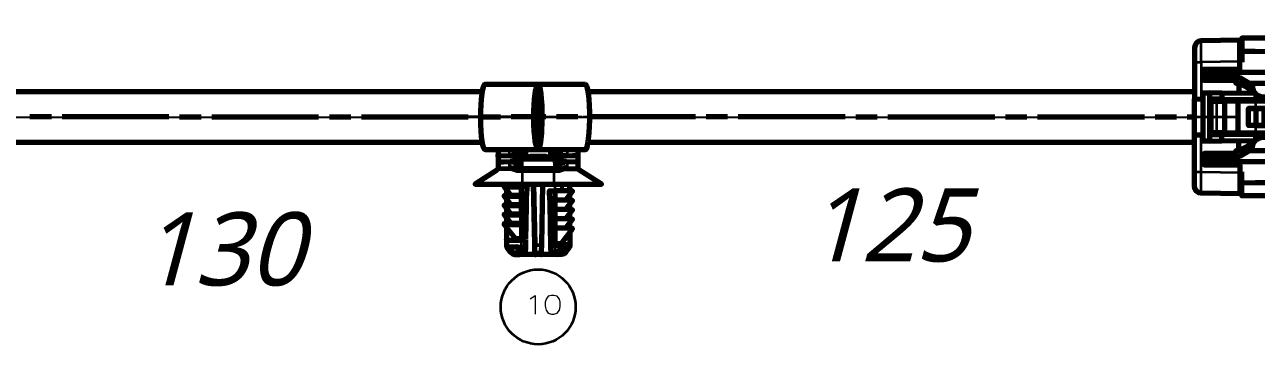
# Model space of a CAD drawing. Header units: millimetres. Extents: x 0 to 174, y 0 to 33.
# Drawn here: x 62.508 to 67.043, y 8.082 to 9.259 of the extents above; entities that cross this region are included whole.
import ezdxf

# ---------------------------------------------------------------- set-up
doc = ezdxf.new("R2010")
doc.units = ezdxf.units.MM
doc.layers.add('GREEN_CENTERLINE_CONFIRMED', color=7, linetype='Continuous')
doc.layers.add('PDF_Text', color=7, linetype='Continuous')
doc.layers.add('PDF_Geomertry', color=7, linetype='Continuous', true_color=0x405f80)
doc.styles.add('PDF Lucida Handwriting Italic', font='')
doc.styles.get('PDF Lucida Handwriting Italic').set_extended_font_data('Lucida Handwriting', italic=True)

# ---------------------------------------------------------------- blocks, each defined once
blk = doc.blocks.new('SYM_10_027')
at = {"layer": 'PDF_Geomertry', "lineweight": 70}
for points in [[(-0.1426, 0.0981), (-0.2254, 0.0454), (-0.0518, 0.0454), (0.0662, 0.0454), (0.2399, 0.0454), (0.1571, 0.0981), (0.1549, 0.1022), (0.1549, 0.1074), (0.1549, 0.1706), (0.1544, 0.1732)], [(-0.14, 0.1732), (-0.1404, 0.1706), (-0.1404, 0.1074), (-0.1404, 0.1022), (-0.1428, 0.0981)], [(-0.1403, 0.1458), (-0.14, 0.1542), (-0.1399, 0.155), (-0.1397, 0.1554), (-0.1393, 0.1557), (-0.1386, 0.1532), (-0.1369, 0.1515), (-0.1344, 0.1508)], [(-0.1356, 0.1458), (-0.1354, 0.149), (-0.1351, 0.1501), (-0.135, 0.1506), (-0.1347, 0.1507), (-0.1344, 0.1508), (-0.0965, 0.1501), (-0.0969, 0.1501), (-0.0978, 0.1508), (-0.0985, 0.1519), (-0.099, 0.155)], [(-0.0965, 0.1501), (-0.081, 0.1499), (-0.0821, 0.1501), (-0.0832, 0.1508), (-0.0843, 0.1526), (-0.0847, 0.1547), (-0.0813, 0.1533), (-0.0797, 0.1507), (-0.0786, 0.1449), (-0.079, 0.1449), (-0.0792, 0.1449), (-0.0792, 0.1449), (-0.0792, 0.1449), (-0.0793, 0.1449), (-0.0744, 0.1449), (-0.0751, 0.1472), (-0.0771, 0.1489), (-0.081, 0.1499)], [(-0.0793, 0.1449), (-0.0793, 0.1331)], [(0.086, 0.1732), (0.086, 0.1074), (0.0849, 0.1035), (0.0821, 0.1006), (0.0782, 0.0996), (0.0776, 0.0996), (0.0665, 0.0996), (0.0656, 0.0996), (-0.0511, 0.0996), (-0.0517, 0.0996), (-0.0519, 0.0996), (-0.0521, 0.0996), (-0.0632, 0.0996), (-0.0638, 0.0996), (-0.0667, 0.1001), (-0.0693, 0.1018), (-0.071, 0.1043), (-0.0715, 0.1074), (-0.0715, 0.1732)], [(-0.0582, 0.1388), (-0.055, 0.1386), (-0.0503, 0.1385), (0.0647, 0.1385), (0.0693, 0.1386), (0.0726, 0.1388)], [(-0.0307, 0.1732), (-0.0379, 0.1686), (-0.039, 0.1643), (-0.039, 0.1554), (-0.0349, 0.1479), (-0.0301, 0.1467), (-0.0226, 0.1467), (-0.0217, 0.1475), (-0.0217, 0.1478), (-0.0215, 0.1483), (-0.0211, 0.1488), (-0.0207, 0.149), (-0.0201, 0.1492), (0.0346, 0.1492), (0.0351, 0.149), (0.0356, 0.1488), (0.036, 0.1483), (0.0361, 0.1478), (0.0361, 0.1475), (0.0371, 0.1467), (0.0446, 0.1467), (0.0521, 0.1508), (0.0535, 0.1554), (0.0535, 0.1643), (0.0493, 0.1718), (0.0451, 0.1732)], [(-0.0301, 0.1388), (-0.0326, 0.144), (-0.0343, 0.1463), (-0.0372, 0.1497), (-0.0383, 0.1518), (-0.039, 0.1554)], [(-0.0226, 0.1467), (-0.0225, 0.1467), (-0.0224, 0.1467), (0.0367, 0.1467), (0.0371, 0.1467)], [(0.0218, 0.1467), (0.0218, 0.1447), (0.0208, 0.1447), (0.0197, 0.1447), (0.0182, 0.1447), (0.0136, 0.1447), (0.0106, 0.1447), (0.0072, 0.1447), (-0.006, 0.1447), (-0.006, 0.1467)], [(0.0072, 0.1447), (0.0072, 0.1467)], [(0.0106, 0.1447), (0.0106, 0.1467)], [(0.0136, 0.1447), (0.0136, 0.1467)], [(0.0182, 0.1447), (0.0182, 0.1467)], [(0.0197, 0.1447), (0.0197, 0.1467)], [(0.0208, 0.1447), (0.0208, 0.1467)], [(0.0535, 0.1554), (0.0529, 0.1521), (0.0518, 0.15), (0.0492, 0.1467), (0.0465, 0.1431), (0.0446, 0.1388)], [(0.0871, 0.1447), (0.0864, 0.1532), (0.0861, 0.1543), (0.0861, 0.1544), (0.086, 0.1544), (0.086, 0.1544)], [(0.099, 0.1547), (0.0957, 0.1533), (0.0942, 0.1507), (0.0931, 0.1449), (0.0936, 0.1449), (0.0936, 0.1449), (0.0889, 0.1449), (0.0893, 0.1468), (0.0908, 0.1485), (0.0929, 0.1494), (0.0953, 0.1499), (0.111, 0.1501), (0.134, 0.1506), (0.1422, 0.1507), (0.1474, 0.1507), (0.1489, 0.1508)], [(0.0937, 0.1331), (0.0937, 0.1449)], [(-0.0847, 0.1231), (-0.0813, 0.1244), (-0.0797, 0.1271), (-0.0786, 0.1331), (-0.0793, 0.1331), (-0.0792, 0.1331), (-0.0744, 0.1331), (-0.075, 0.131), (-0.0764, 0.1293), (-0.0785, 0.1283), (-0.081, 0.1279), (-0.0965, 0.1276), (-0.1204, 0.1272), (-0.1315, 0.1271), (-0.1344, 0.1271)], [(-0.0717, 0.0913), (-0.0703, 0.0957), (-0.0704, 0.0985), (-0.0713, 0.1001), (-0.0792, 0.1022), (-0.0913, 0.1042), (-0.099, 0.1074)], [(-0.0921, 0.1022), (-0.0915, 0.1033), (-0.0913, 0.1042), (-0.0913, 0.1025), (-0.0915, 0.1008), (-0.0922, 0.0993), (-0.0931, 0.0981)], [(-0.0726, 0.1331), (-0.0719, 0.1247), (-0.0717, 0.1235), (-0.0717, 0.1233), (-0.0717, 0.1233), (-0.0715, 0.1233)], [(-0.0713, 0.1001), (-0.0713, 0.1001), (-0.0713, 0.1001), (-0.0713, 0.1003), (-0.0713, 0.1003), (-0.0713, 0.1003), (-0.0711, 0.1003), (-0.0681, 0.1003), (-0.0675, 0.1003), (-0.0672, 0.1003), (-0.0671, 0.1003), (-0.0669, 0.1003)], [(-0.0632, 0.0996), (-0.0667, 0.1006), (-0.0692, 0.1035), (-0.0701, 0.1074)], [(-0.0511, 0.0996), (-0.0511, 0.1006), (-0.0511, 0.1069)], [(0.0072, 0.0906), (0.0072, 0.0996)], [(0.0656, 0.0996), (0.0656, 0.1069)], [(0.0662, 0.0996), (0.0662, 0.0954), (0.0662, 0.0911)], [(0.0776, 0.0996), (0.0803, 0.1001), (0.0825, 0.1018), (0.084, 0.1043), (0.0846, 0.1074)], [(0.0814, 0.1003), (0.0824, 0.1003), (0.0856, 0.1003), (0.0856, 0.1003), (0.0857, 0.1003), (0.0857, 0.1003), (0.0857, 0.1001), (0.0857, 0.1001), (0.0856, 0.1001), (0.0849, 0.0985), (0.0847, 0.0957), (0.0861, 0.0913)], [(0.0856, 0.1001), (0.0947, 0.1025), (0.1057, 0.1042), (0.1057, 0.1025), (0.106, 0.1008), (0.1075, 0.0981)], [(0.111, 0.1276), (0.0953, 0.1279), (0.0965, 0.1276), (0.0976, 0.1269), (0.0988, 0.1253), (0.099, 0.1231), (0.0957, 0.1244), (0.0942, 0.1271), (0.0931, 0.1331), (0.0935, 0.1331), (0.0936, 0.1331), (0.0936, 0.1331), (0.0936, 0.1331), (0.0937, 0.1331), (0.0889, 0.1331), (0.0896, 0.1306), (0.0915, 0.1289), (0.0953, 0.1279)], [(0.1135, 0.1074), (0.1057, 0.1042)], [(0.15, 0.1319), (0.1499, 0.1288), (0.1496, 0.1276), (0.1493, 0.1272), (0.1492, 0.1271), (0.1489, 0.1271), (0.111, 0.1276), (0.1114, 0.1276), (0.1122, 0.1271), (0.1129, 0.126), (0.1135, 0.1228)], [(0.1537, 0.1221), (0.1531, 0.1246), (0.1514, 0.1264), (0.1489, 0.1271)], [(0.1494, 0.1274), (0.1499, 0.1269)], [(-0.1099, 0.0454), (-0.1099, 0.0381)], [(0.0751, -0.2135), (0.0756, -0.211), (0.0757, -0.2094), (0.0787, -0.2082), (0.0797, -0.2069), (0.08, -0.2056), (0.08, -0.2085), (0.0794, -0.211), (0.0776, -0.2128), (0.0751, -0.2135), (0.0692, -0.2135), (0.0535, -0.2135), (0.0246, -0.2135), (0.0192, -0.2135), (0.0164, -0.2131), (0.0157, -0.2126), (0.015, -0.2117), (0.0147, -0.21), (0.015, -0.2117), (0.0157, -0.2126), (0.0165, -0.2132), (0.0192, -0.2135), (-0.0047, -0.2135), (-0.0019, -0.2131), (-0.0013, -0.2126), (-0.0006, -0.2117), (-0.0003, -0.21), (-0.0024, -0.2097), (-0.004, -0.2086), (-0.0049, -0.2074), (-0.0053, -0.2061), (-0.0053, -0.2024), (-0.0057, -0.1775), (-0.0057, -0.1761), (-0.0096, 0.0454)], [(0.0196, -0.2061), (0.0197, -0.2024), (0.0201, -0.1775), (0.0201, -0.1761), (0.024, 0.0454)], [(0.1243, 0.0208), (0.1243, 0.0454)], [(-0.0538, 0.0381), (-0.1172, 0.0381), (-0.1176, 0.0379), (-0.1181, 0.0378), (-0.1183, 0.0375), (-0.1185, 0.0371), (-0.1186, 0.0368), (-0.1186, 0.0363), (-0.1182, 0.0356)], [(-0.0538, 0.0036), (-0.1172, 0.0036), (-0.1176, 0.0035), (-0.1181, 0.0033), (-0.1183, 0.0031), (-0.1185, 0.0026), (-0.1186, 0.0022), (-0.1186, 0.0018), (-0.1182, 0.0011)], [(-0.0933, 0.0036), (-0.1182, 0.0356), (-0.0538, 0.0356)], [(-0.0933, -0.0308), (-0.1182, 0.0011), (-0.0538, 0.0011)], [(-0.1099, 0.0249), (-0.1099, 0.0036)], [(-0.0371, -0.0993), (-0.0365, -0.0674), (-0.0364, -0.0649), (-0.0538, -0.0649), (-0.0538, -0.0329), (-0.0538, -0.0304), (-0.0538, 0.0015), (-0.0538, 0.004), (-0.0538, 0.036), (-0.0538, 0.0386), (-0.0346, 0.0386), (-0.0347, 0.036), (-0.0353, 0.004)], [(-0.0358, -0.0304), (-0.0353, 0.0015), (-0.0353, 0.004), (-0.0538, 0.004)], [(0.05, -0.0132), (0.0494, 0.0188), (0.0494, 0.0214), (0.0682, 0.0214), (0.0682, 0.0188), (0.0682, -0.0132), (0.0682, -0.0157), (0.0682, -0.0476), (0.0682, -0.0501), (0.0682, -0.0821), (0.0511, -0.0821), (0.0512, -0.0846), (0.0518, -0.1165)], [(0.1078, -0.0136), (0.1326, 0.0183), (0.1329, 0.0186), (0.1331, 0.019), (0.1331, 0.0194), (0.1329, 0.0199), (0.1326, 0.0203), (0.1324, 0.0206), (0.1321, 0.0207), (0.1317, 0.0208), (0.0682, 0.0208)], [(0.1243, -0.0136), (0.1243, 0.0076)], [(-0.0538, -0.0308), (-0.1172, -0.0308), (-0.1176, -0.031), (-0.1181, -0.0311), (-0.1183, -0.0314), (-0.1185, -0.0318), (-0.1186, -0.0322), (-0.1186, -0.0326), (-0.1182, -0.0333)], [(-0.0933, -0.0653), (-0.1182, -0.0333), (-0.0538, -0.0333)], [(-0.1099, -0.0096), (-0.1099, -0.0308)], [(-0.1099, -0.044), (-0.1099, -0.0653)], [(-0.0364, -0.0649), (-0.0358, -0.0329), (-0.0358, -0.0304), (-0.0538, -0.0304)], [(0.0682, -0.0132), (0.05, -0.0132), (0.05, -0.0157), (0.0506, -0.0476)], [(0.1078, -0.0481), (0.1326, -0.0161), (0.1329, -0.0158), (0.1331, -0.0154), (0.1331, -0.015), (0.1329, -0.0146), (0.1326, -0.0142), (0.1324, -0.0139), (0.1317, -0.0136), (0.0682, -0.0136)], [(0.1243, -0.0481), (0.1243, -0.0268)], [(-0.0538, -0.0653), (-0.1172, -0.0653), (-0.1176, -0.0654), (-0.1181, -0.0656), (-0.1183, -0.0658), (-0.1185, -0.0662), (-0.1186, -0.0667), (-0.1186, -0.0671), (-0.1182, -0.0678)], [(-0.0933, -0.0997), (-0.1182, -0.0678), (-0.0538, -0.0678)], [(-0.1099, -0.0785), (-0.1099, -0.0997)], [(-0.0538, -0.0649), (-0.0538, -0.0674), (-0.0538, -0.0993), (-0.0538, -0.1018), (-0.0538, -0.1543), (-0.0538, -0.1557)], [(0.0682, -0.0476), (0.0506, -0.0476), (0.0506, -0.0501), (0.0511, -0.0821)], [(0.0682, -0.0821), (0.0682, -0.0846), (0.0682, -0.1165), (0.0518, -0.1165), (0.0518, -0.119), (0.0528, -0.1715), (0.0528, -0.1729)], [(0.1078, -0.0825), (0.1326, -0.0506), (0.1329, -0.0503), (0.1331, -0.0499), (0.1331, -0.0494), (0.1329, -0.049), (0.1326, -0.0486), (0.1324, -0.0483), (0.1317, -0.0481), (0.0682, -0.0481)], [(0.1078, -0.1169), (0.1326, -0.085), (0.1329, -0.0847), (0.1331, -0.0843), (0.1331, -0.0839), (0.1329, -0.0835), (0.1326, -0.0831), (0.1324, -0.0828), (0.1317, -0.0825), (0.0682, -0.0825)], [(0.1243, -0.0825), (0.1243, -0.0612)], [(-0.0538, -0.0997), (-0.1172, -0.0997), (-0.1176, -0.0999), (-0.1181, -0.1), (-0.1183, -0.1003), (-0.1185, -0.1007), (-0.1186, -0.1011), (-0.1186, -0.1015), (-0.1182, -0.1022)], [(-0.0538, -0.1549), (-0.0776, -0.155), (-0.0778, -0.1543), (-0.0781, -0.1537), (-0.1182, -0.1022), (-0.0538, -0.1022)], [(-0.1099, -0.1129), (-0.1099, -0.1815), (-0.1086, -0.1858), (-0.0951, -0.205), (-0.0879, -0.2112), (-0.079, -0.2135), (-0.0769, -0.2135), (-0.0704, -0.2135), (-0.0607, -0.2135), (-0.0626, -0.2131), (-0.0642, -0.2119), (-0.0653, -0.2104), (-0.0656, -0.2085), (-0.0656, -0.2071), (-0.0656, -0.2053), (-0.0656, -0.2022), (-0.0656, -0.1897), (-0.0661, -0.1878), (-0.0669, -0.1864), (-0.0678, -0.1857)], [(-0.0381, -0.1557), (-0.0381, -0.1543), (-0.0371, -0.1018), (-0.0371, -0.0993), (-0.0538, -0.0993)], [(0.0682, -0.1165), (0.0682, -0.119), (0.0682, -0.1715), (0.0682, -0.1729)], [(0.0682, -0.1721), (0.0921, -0.1722), (0.0925, -0.171), (0.1326, -0.1194), (0.1329, -0.1192), (0.1331, -0.1187), (0.1331, -0.1183), (0.1329, -0.1179), (0.1326, -0.1175), (0.1324, -0.1172), (0.1321, -0.1171), (0.1317, -0.1169), (0.0682, -0.1169)], [(0.1243, -0.1301), (0.1243, -0.1815), (0.1231, -0.1858), (0.1096, -0.205), (0.1026, -0.2111), (0.0935, -0.2135), (0.0914, -0.2135), (0.0849, -0.2135), (0.0775, -0.2135)], [(0.1243, -0.1169), (0.1243, -0.0957)], [(-0.1096, -0.1554), (-0.1092, -0.1611), (-0.1086, -0.1622), (-0.1079, -0.1608), (-0.1072, -0.1604), (-0.1064, -0.1603), (-0.1072, -0.159), (-0.1076, -0.1554), (-0.1096, -0.1554), (-0.1076, -0.1554), (-0.1075, -0.1574), (-0.1064, -0.1603), (-0.0547, -0.1603), (-0.0381, -0.1603)], [(-0.1079, -0.1601), (-0.1057, -0.1597)], [(-0.1011, -0.1846), (-0.0706, -0.1849), (-0.0708, -0.1847), (-0.071, -0.1846), (-0.0713, -0.1842), (-0.0717, -0.1831), (-0.0719, -0.1799)], [(-0.0818, -0.1599), (-0.0817, -0.1601), (-0.0817, -0.1603), (-0.0815, -0.1603), (-0.0815, -0.1603), (-0.0818, -0.1599), (-0.0836, -0.1554)], [(-0.0819, -0.1599), (-0.0804, -0.16)], [(-0.0789, -0.1574), (-0.079, -0.1585), (-0.0796, -0.1594), (-0.0806, -0.16), (-0.0815, -0.1603)], [(-0.0003, -0.21), (-0.0006, -0.2117), (-0.0013, -0.2126), (-0.0022, -0.2132), (-0.0047, -0.2135), (-0.0101, -0.2135), (-0.039, -0.2135), (-0.039, -0.2132), (-0.0389, -0.205), (-0.0386, -0.1858), (-0.0385, -0.1815), (-0.0382, -0.1622), (-0.0381, -0.1603), (-0.0381, -0.1574)], [(-0.0008, -0.176), (-0.0057, -0.1761), (-0.0057, -0.1761)], [(-0.0008, -0.1801), (-0.0043, -0.1794), (-0.0053, -0.1785), (-0.0057, -0.1775)], [(0.0528, -0.1731), (0.0528, -0.176), (0.0692, -0.176), (0.1208, -0.176), (0.1215, -0.1747), (0.1221, -0.1712), (0.124, -0.1712), (0.1221, -0.1712), (0.1218, -0.1732), (0.1208, -0.176), (0.1217, -0.1762), (0.1224, -0.1765), (0.1231, -0.1781), (0.1239, -0.1746), (0.124, -0.1712)], [(0.0528, -0.176), (0.0529, -0.1781), (0.0529, -0.1815), (0.0531, -0.1858), (0.0533, -0.205), (0.0535, -0.2099), (0.0535, -0.2117), (0.0535, -0.2128), (0.0535, -0.2132), (0.0535, -0.2133), (0.0535, -0.2133), (0.0535, -0.2135)], [(0.096, -0.176), (0.0949, -0.1758), (0.094, -0.1751), (0.0935, -0.1742), (0.0932, -0.1731)], [(0.0962, -0.1757), (0.096, -0.176), (0.096, -0.176), (0.096, -0.176), (0.0961, -0.176), (0.0962, -0.1757), (0.0981, -0.1711)], [(0.1239, -0.175), (0.1236, -0.1737), (0.1229, -0.1729)], [(-0.0936, -0.205), (-0.1029, -0.1924), (-0.1069, -0.1858)], [(-0.0769, -0.2085), (-0.0817, -0.2079), (-0.0861, -0.2058), (-0.0899, -0.2022), (-0.099, -0.1896), (-0.1032, -0.1862)], [(-0.0706, -0.1849), (-0.0678, -0.1857), (-0.0678, -0.1857), (-0.0679, -0.1856), (-0.0679, -0.1854), (-0.0678, -0.185), (-0.0661, -0.1815)], [(-0.0669, -0.1864), (-0.0668, -0.1865), (-0.0664, -0.1867), (-0.0657, -0.1865), (-0.0642, -0.1858), (-0.0625, -0.1879), (-0.0615, -0.1904), (-0.0612, -0.1926), (-0.064, -0.1918), (-0.065, -0.1911), (-0.0654, -0.1904), (-0.0656, -0.1897)], [(-0.039, -0.2135), (-0.0547, -0.2135), (-0.0607, -0.2135), (-0.0612, -0.21), (-0.0614, -0.205), (-0.0642, -0.2043), (-0.065, -0.2035), (-0.0654, -0.2029), (-0.0656, -0.2022)], [(-0.0653, -0.2103), (-0.0635, -0.2125), (-0.0608, -0.2133)], [(-0.0612, -0.1926), (-0.0614, -0.205)], [(-0.0074, -0.2086), (-0.0101, -0.2085)], [(-0.0004, -0.205), (-0.0035, -0.2044), (-0.0046, -0.2037), (-0.0051, -0.2028), (-0.0053, -0.2024)], [(0.0246, -0.2085), (0.0218, -0.2086)], [(0.0754, -0.2135), (0.0771, -0.2131), (0.0794, -0.2108), (0.08, -0.209)], [(0.08, -0.2056), (0.0803, -0.2039), (0.0801, -0.2042), (0.0796, -0.2047), (0.0787, -0.205), (0.0764, -0.205), (0.0771, -0.2036), (0.0796, -0.2008), (0.0826, -0.1992), (0.0864, -0.1985), (0.0858, -0.1999), (0.0856, -0.2003), (0.0851, -0.2006), (0.0849, -0.2006)], [(0.0803, -0.2039), (0.0811, -0.2025), (0.0832, -0.201), (0.0849, -0.2006), (0.1, -0.2004), (0.1053, -0.2004), (0.1061, -0.2004), (0.1064, -0.2006), (0.1065, -0.2007), (0.1067, -0.201), (0.1067, -0.2011), (0.1064, -0.2015), (0.1051, -0.2029), (0.1042, -0.2037), (0.1011, -0.2054), (0.0956, -0.2081), (0.0914, -0.2085)], [(0.0864, -0.1985), (0.1089, -0.1983), (0.1074, -0.1999), (0.1053, -0.2004)], [(0.1089, -0.1983), (0.1096, -0.1985), (0.11, -0.1986), (0.1103, -0.199), (0.1103, -0.1994), (0.1101, -0.2007), (0.109, -0.2032), (0.1079, -0.205), (0.1076, -0.2051), (0.1071, -0.205), (0.1042, -0.2037)], [(0.1064, -0.2003), (0.1058, -0.2004)]]:
    blk.add_lwpolyline(points, dxfattribs=at)
at = {"layer": 'PDF_Geomertry', "lineweight": 35}
for points in [[(-0.1404, 0.1706), (-0.099, 0.1706), (-0.0715, 0.1706)], [(-0.1393, 0.1557), (-0.099, 0.155), (-0.099, 0.1706), (-0.099, 0.1718), (-0.0989, 0.1732)], [(-0.0582, 0.1732), (-0.0582, 0.1388), (-0.059, 0.1074), (-0.0701, 0.1074), (-0.0715, 0.1074), (-0.099, 0.1074), (-0.0921, 0.1022)], [(-0.099, 0.155), (-0.0847, 0.1547)], [(-0.0786, 0.1449), (-0.0786, 0.1331)], [(-0.0715, 0.1544), (-0.0717, 0.1544), (-0.0717, 0.1544), (-0.0717, 0.1543), (-0.0719, 0.1532), (-0.0726, 0.1447), (-0.0726, 0.1331)], [(-0.0715, 0.1544), (-0.0715, 0.1544)], [(-0.0701, 0.1074), (-0.0701, 0.1732)], [(0.0647, 0.1732), (0.0647, 0.1385), (0.0656, 0.1069), (-0.0511, 0.1069), (-0.0503, 0.1385), (-0.0503, 0.1732)], [(-0.045, 0.1643), (-0.0446, 0.1678), (-0.0415, 0.1738)], [(-0.039, 0.1643), (-0.045, 0.1643), (-0.045, 0.1554), (-0.0435, 0.1489), (-0.0396, 0.1438), (-0.036, 0.1411), (-0.0301, 0.1388)], [(-0.039, 0.1554), (-0.0399, 0.1554), (-0.045, 0.1554)], [(0.0446, 0.1467), (0.0446, 0.1388), (-0.0301, 0.1388), (-0.0301, 0.1467)], [(-0.0224, 0.1467), (-0.0214, 0.1469), (-0.021, 0.1472), (-0.0204, 0.1479), (-0.0201, 0.1489), (-0.0201, 0.1492)], [(-0.0201, 0.1489), (-0.0211, 0.1485), (-0.0217, 0.1475)], [(0.0346, 0.1492), (0.0346, 0.1489), (0.0356, 0.1485), (0.0361, 0.1475)], [(0.0346, 0.1489), (0.0349, 0.1478), (0.0357, 0.1469), (0.0367, 0.1467), (0.0367, 0.1467)], [(0.0535, 0.1643), (0.0594, 0.1643), (0.0594, 0.1554), (0.0581, 0.1493), (0.0546, 0.1443), (0.05, 0.141), (0.0446, 0.1388)], [(0.0535, 0.1554), (0.0539, 0.1554), (0.0594, 0.1554)], [(0.0564, 0.1733), (0.0581, 0.1706), (0.0594, 0.1643)], [(0.0726, 0.1732), (0.0726, 0.1388), (0.0735, 0.1074), (0.0846, 0.1074), (0.086, 0.1074), (0.1135, 0.1074), (0.1549, 0.1074)], [(0.0846, 0.1074), (0.0846, 0.1732)], [(0.1133, 0.1732), (0.1135, 0.1718), (0.1135, 0.1706), (0.086, 0.1706)], [(0.086, 0.1544), (0.086, 0.1544)], [(0.086, 0.1233), (0.086, 0.1233), (0.0861, 0.1233), (0.0861, 0.1235), (0.0864, 0.1247), (0.0871, 0.1331), (0.0871, 0.1447)], [(0.0931, 0.1331), (0.0931, 0.1449)], [(0.111, 0.1501), (0.1114, 0.1501), (0.1122, 0.1508), (0.1129, 0.1519), (0.1135, 0.155), (0.099, 0.1547), (0.0988, 0.1526), (0.0976, 0.1508), (0.0965, 0.1501), (0.0953, 0.1499)], [(0.1549, 0.1706), (0.1135, 0.1706), (0.1135, 0.155), (0.1537, 0.1557), (0.1531, 0.1532), (0.1514, 0.1515), (0.1489, 0.1508), (0.1492, 0.1507), (0.1493, 0.1506), (0.1496, 0.1501), (0.1499, 0.149), (0.15, 0.1458)], [(0.1537, 0.1557), (0.1546, 0.1529), (0.1547, 0.1458)], [(-0.1404, 0.1022), (-0.0921, 0.1022), (-0.0924, 0.0999), (-0.0931, 0.0981), (-0.1426, 0.0981)], [(-0.1404, 0.1074), (-0.099, 0.1074), (-0.099, 0.1228), (-0.1393, 0.1221), (-0.1386, 0.1246), (-0.1369, 0.1264), (-0.1344, 0.1271), (-0.1347, 0.1271), (-0.135, 0.1272), (-0.1351, 0.1276), (-0.1354, 0.1288), (-0.1356, 0.1319)], [(-0.1393, 0.1221), (-0.1401, 0.1249), (-0.1403, 0.1319)], [(-0.0965, 0.1276), (-0.0969, 0.1276), (-0.0978, 0.1271), (-0.0985, 0.126), (-0.099, 0.1228), (-0.0847, 0.1231), (-0.0843, 0.1253), (-0.0832, 0.1269), (-0.0821, 0.1276), (-0.081, 0.1279)], [(-0.0518, 0.0911), (-0.0717, 0.0913), (-0.0824, 0.0951), (-0.0931, 0.0981)], [(-0.0715, 0.1233), (-0.0715, 0.1233)], [(-0.0521, 0.0996), (-0.0547, 0.1001), (-0.0569, 0.1018), (-0.0585, 0.1043), (-0.059, 0.1074), (-0.0511, 0.1069)], [(0.0662, 0.0454), (0.0662, 0.0911), (0.0072, 0.0906), (-0.0518, 0.0911), (-0.0518, 0.0454)], [(0.0665, 0.0996), (0.07, 0.1006), (0.0725, 0.1035), (0.0735, 0.1074), (0.0656, 0.1069)], [(0.1075, 0.0981), (0.0968, 0.0951), (0.0861, 0.0913), (0.0662, 0.0911)], [(0.086, 0.1233), (0.086, 0.1233)], [(0.1135, 0.1228), (0.099, 0.1231)], [(0.1547, 0.1319), (0.1544, 0.1238), (0.1543, 0.1228), (0.154, 0.1224), (0.1537, 0.1221), (0.1135, 0.1228), (0.1135, 0.1074), (0.1065, 0.1022), (0.1057, 0.1042)], [(0.1549, 0.1022), (0.1065, 0.1022), (0.1067, 0.0999), (0.1075, 0.0981), (0.1571, 0.0981)], [(-0.1096, 0.0454), (-0.1096, 0.0381)], [(-0.1076, 0.0454), (-0.1076, 0.0381)], [(-0.0836, 0.0381), (-0.0836, 0.0454)], [(-0.0792, 0.0381), (-0.0792, 0.0454)], [(-0.0538, 0.0454), (-0.0538, 0.0386)], [(-0.0146, 0.0454), (-0.0101, -0.2085), (-0.039, -0.2085)], [(-0.0047, 0.0454), (-0.0008, -0.176), (0.0153, -0.176), (0.0153, -0.1801), (0.0183, -0.1796), (0.0194, -0.1789), (0.02, -0.1779), (0.0201, -0.1775)], [(0.0192, 0.0454), (0.0153, -0.176), (0.0201, -0.1761), (0.0201, -0.1761)], [(0.0533, -0.2085), (0.0246, -0.2085), (0.0289, 0.0454)], [(0.0682, 0.0454), (0.0682, 0.0214)], [(0.0936, 0.0208), (0.0936, 0.0454)], [(0.0981, 0.0208), (0.0981, 0.0454)], [(0.1221, 0.0208), (0.1221, 0.0454)], [(0.124, 0.0208), (0.124, 0.0454)], [(-0.1096, 0.0244), (-0.1096, 0.0036)], [(-0.1076, 0.0219), (-0.1076, 0.0036)], [(-0.0538, 0.036), (-0.0347, 0.036)], [(-0.0538, 0.0015), (-0.0353, 0.0015)], [(0.0494, 0.0188), (0.0682, 0.0188)], [(0.1326, 0.0183), (0.0682, 0.0183)], [(0.1221, -0.0136), (0.1221, 0.0047)], [(0.124, -0.0136), (0.124, 0.0072)], [(-0.1096, -0.01), (-0.1096, -0.0308)], [(-0.1096, -0.0444), (-0.1096, -0.0653)], [(-0.1076, -0.0125), (-0.1076, -0.0308)], [(-0.0538, -0.0329), (-0.0358, -0.0329)], [(0.05, -0.0157), (0.0682, -0.0157)], [(0.1326, -0.0161), (0.0682, -0.0161)], [(0.1221, -0.0481), (0.1221, -0.0297)], [(0.124, -0.0481), (0.124, -0.0272)], [(-0.1096, -0.0789), (-0.1096, -0.0997)], [(-0.1076, -0.0469), (-0.1076, -0.0653)], [(-0.1076, -0.0815), (-0.1076, -0.0997)], [(-0.0538, -0.0674), (-0.0365, -0.0674)], [(0.0506, -0.0501), (0.0682, -0.0501)], [(0.0512, -0.0846), (0.0682, -0.0846)], [(0.1326, -0.0506), (0.0682, -0.0506)], [(0.1326, -0.085), (0.0682, -0.085)], [(0.1221, -0.0825), (0.1221, -0.0642)], [(0.124, -0.0825), (0.124, -0.0617)], [(-0.1096, -0.1133), (-0.1096, -0.1554)], [(-0.1076, -0.116), (-0.1076, -0.1554), (-0.1064, -0.1554), (-0.0836, -0.1554), (-0.0836, -0.1467)], [(-0.0538, -0.1018), (-0.0371, -0.1018)], [(0.0518, -0.119), (0.0682, -0.119)], [(0.1326, -0.1194), (0.0682, -0.1194)], [(0.0981, -0.1639), (0.0981, -0.1711), (0.1208, -0.1711), (0.1221, -0.1712), (0.1221, -0.1332)], [(0.1221, -0.1169), (0.1221, -0.0986)], [(0.124, -0.1169), (0.124, -0.0961)], [(0.124, -0.1712), (0.124, -0.1306)], [(-0.1086, -0.1622), (-0.0547, -0.1622), (-0.0547, -0.1603)], [(-0.1086, -0.1858), (-0.1069, -0.1858), (-0.106, -0.1864), (-0.1032, -0.1862), (-0.1033, -0.186), (-0.1033, -0.1858), (-0.1032, -0.1856), (-0.1063, -0.1842), (-0.1074, -0.1829), (-0.1079, -0.1815), (-0.1069, -0.1801), (-0.1057, -0.1797), (-0.1053, -0.1817), (-0.1042, -0.1833), (-0.1028, -0.1843), (-0.1011, -0.1846), (-0.1024, -0.1849), (-0.1032, -0.1856)], [(-0.1064, -0.1603), (-0.1064, -0.1554)], [(-0.1057, -0.1797), (-0.0719, -0.1799), (-0.069, -0.1803), (-0.0661, -0.1815), (-0.0547, -0.1815), (-0.0547, -0.1858), (-0.0642, -0.1858), (-0.0661, -0.1815)], [(-0.0836, -0.1554), (-0.0792, -0.1572), (-0.0792, -0.1524)], [(-0.0792, -0.1572), (-0.079, -0.1574), (-0.0789, -0.1574), (-0.0538, -0.1574), (-0.0538, -0.1603)], [(-0.0781, -0.1537), (-0.0538, -0.1537)], [(-0.0385, -0.1815), (-0.0547, -0.1815), (-0.0547, -0.1622), (-0.0382, -0.1622)], [(-0.0538, -0.1543), (-0.0381, -0.1543)], [(-0.0381, -0.1557), (-0.0538, -0.1557), (-0.0538, -0.1574), (-0.0381, -0.1574)], [(-0.0008, -0.176), (-0.0008, -0.1801)], [(-0.0004, -0.205), (-0.0008, -0.1801), (0.0153, -0.1801), (0.0147, -0.205), (0.0182, -0.2043), (0.0193, -0.2033), (0.0197, -0.2024)], [(0.0528, -0.1715), (0.0682, -0.1715)], [(0.0528, -0.1729), (0.0682, -0.1729), (0.0682, -0.1731), (0.0528, -0.1731)], [(0.0529, -0.1781), (0.0692, -0.1781), (0.0692, -0.176)], [(0.0682, -0.171), (0.0925, -0.171)], [(0.0936, -0.1731), (0.0935, -0.1731), (0.0932, -0.1731), (0.0682, -0.1731), (0.0682, -0.176)], [(0.1243, -0.1815), (0.0692, -0.1815), (0.0692, -0.1781), (0.1231, -0.1781)], [(0.0981, -0.1711), (0.0936, -0.1731), (0.0936, -0.1696)], [(0.1208, -0.1711), (0.1208, -0.176)], [(-0.1069, -0.1858), (-0.1079, -0.1815), (-0.1099, -0.1815)], [(-0.1029, -0.1924), (-0.099, -0.1896)], [(-0.0951, -0.205), (-0.0936, -0.205), (-0.0899, -0.2022)], [(-0.0656, -0.1897), (-0.0706, -0.1897), (-0.0706, -0.2085), (-0.0769, -0.2085), (-0.0769, -0.2133), (-0.0769, -0.2135), (-0.0832, -0.2125), (-0.0896, -0.2093), (-0.0936, -0.205)], [(-0.0706, -0.1897), (-0.084, -0.1896)], [(-0.0656, -0.2085), (-0.0706, -0.2085), (-0.0706, -0.2119), (-0.0704, -0.2135)], [(-0.0386, -0.1858), (-0.0547, -0.1858), (-0.0547, -0.205), (-0.0614, -0.205)], [(-0.0547, -0.2135), (-0.0547, -0.205), (-0.0389, -0.205)], [(-0.0101, -0.2135), (-0.0101, -0.2085)], [(-0.0053, -0.2061), (-0.0054, -0.2075), (-0.0057, -0.2081), (-0.0065, -0.2085), (-0.0074, -0.2086), (-0.0068, -0.2117), (-0.0061, -0.2128), (-0.0053, -0.2133), (-0.0047, -0.2135)], [(0.0192, -0.2135), (0.0197, -0.2133), (0.0206, -0.2128), (0.0212, -0.2117), (0.0218, -0.2086), (0.021, -0.2085), (0.0201, -0.2081), (0.0199, -0.2075), (0.0196, -0.2061), (0.0193, -0.2074), (0.0185, -0.2086), (0.0168, -0.2097), (0.0147, -0.21), (0.0147, -0.205), (-0.0004, -0.205), (-0.0003, -0.21)], [(0.0246, -0.2135), (0.0246, -0.2128), (0.0246, -0.2085)], [(0.1231, -0.1858), (0.0692, -0.1858), (0.0692, -0.1815), (0.0529, -0.1815)], [(0.0757, -0.2094), (0.0764, -0.205), (0.0692, -0.205), (0.0692, -0.1858), (0.0531, -0.1858)], [(0.0692, -0.2135), (0.0692, -0.205), (0.0533, -0.205)], [(0.104, -0.2093), (0.0989, -0.2121), (0.0914, -0.2135), (0.0914, -0.2133), (0.0914, -0.2085), (0.0849, -0.2085), (0.0849, -0.2056), (0.08, -0.2056)], [(0.0849, -0.2135), (0.0849, -0.2135), (0.0849, -0.2133), (0.0849, -0.2131), (0.0849, -0.2121), (0.0849, -0.2086), (0.0849, -0.2085), (0.08, -0.2085)], [(0.0849, -0.2006), (0.0849, -0.2006), (0.0849, -0.2007), (0.0849, -0.201), (0.0849, -0.2019), (0.0849, -0.2054), (0.0849, -0.2056), (0.1011, -0.2054), (0.104, -0.2093), (0.1079, -0.205), (0.1096, -0.205)]]:
    blk.add_lwpolyline(points, dxfattribs=at)
for points in [[(-0.1356, 0.1458), (-0.1356, 0.1319), (-0.1403, 0.1319), (-0.1403, 0.1458)], [(0.15, 0.1319), (0.15, 0.1458), (0.1547, 0.1458), (0.1547, 0.1319)]]:
    blk.add_lwpolyline(points, close=True, dxfattribs=at)
at = {"layer": 'PDF_Geomertry', "lineweight": 70}
blk.add_lwpolyline([(-0.1094, -0.1593), (-0.1093, -0.1586), (-0.1085, -0.1571), (-0.1093, -0.1586)], close=True, dxfattribs=at)
blk = doc.blocks.new('SYM_4_030')
at = {"layer": 'PDF_Geomertry', "lineweight": 70}
for points in [[(-0.0669, 0.1653), (-0.0669, 0.1813), (-0.0669, 0.2701), (-0.0669, 0.2828), (-0.0669, 0.3259), (-0.0669, 0.3358), (-0.0669, 0.3399), (0.3483, 0.3399), (0.3483, 0.3358), (0.3483, 0.3259), (0.3483, 0.2828), (0.3483, 0.2701), (0.3483, 0.1813), (0.3483, 0.1497), (0.3483, 0.1174), (0.3483, 0.0748), (0.3483, -0.0748), (0.3483, -0.1173), (0.3483, -0.1497), (0.3483, -0.1813), (0.3483, -0.2701), (0.3483, -0.2828), (0.3483, -0.3259), (0.3483, -0.3356), (0.3483, -0.3399), (-0.0669, -0.3399), (-0.0669, -0.3356), (-0.0669, -0.3259), (-0.0669, -0.2828), (-0.0669, -0.2701), (-0.0669, -0.1813), (-0.0669, -0.1653)], [(-0.1853, 0.1295), (-0.1939, 0.1338), (-0.3013, 0.1342), (-0.3013, 0.1765), (-0.1703, 0.1776), (-0.1703, 0.2041), (-0.1703, 0.2828), (-0.3131, 0.2803), (-0.3225, 0.2783), (-0.3303, 0.2726), (-0.3353, 0.2644), (-0.3367, 0.2563), (-0.3367, 0.2016), (-0.3367, 0.0665)], [(-0.0669, 0.2903), (-0.1624, 0.2903), (-0.1624, 0.2417), (-0.1624, 0.2017)], [(-0.1703, 0.256), (-0.1624, 0.2562)], [(-0.0669, 0.2405), (-0.1144, 0.241), (-0.1624, 0.2417)], [(0.3483, 0.2701), (-0.0669, 0.2701)], [(-0.1371, 0.1251), (-0.1706, 0.1447), (-0.2244, 0.1447), (-0.2933, 0.1447), (-0.2933, 0.1653), (-0.2244, 0.1653), (0.1376, 0.1653), (0.1376, 0.1288), (0.1247, 0.1288), (0.1247, 0.1174), (0.1247, 0.0748), (0.1247, -0.0748), (0.1247, -0.1173), (0.1247, -0.1287), (0.1376, -0.1287), (0.1376, -0.1653), (-0.2244, -0.1653), (-0.2933, -0.1653), (-0.2933, -0.1447), (-0.2244, -0.1447), (-0.1706, -0.1447), (-0.1371, -0.1249), (-0.1853, -0.1249), (-0.1853, -0.1447)], [(-0.1853, 0.1447), (-0.1853, 0.1251), (-0.1371, 0.1251), (0.1247, 0.1251)], [(0.1376, 0.1497), (0.3483, 0.1497)], [(-0.1743, 0.124), (-0.1764, 0.1251)], [(-0.1349, 0.0872), (-0.1349, 0.1041), (-0.1743, 0.124), (-0.1743, 0.0874)], [(-0.0646, 0.1251), (-0.0646, 0.0742)], [(-0.0474, 0.1133), (-0.0551, 0.1135), (-0.0551, 0.1251)], [(-0.0518, 0.1226), (-0.0431, 0.1226)], [(0.1031, 0.0919), (0.1031, 0.1226), (0.0803, 0.1226), (-0.0431, 0.1226), (-0.0285, 0.1078), (-0.0165, 0.092), (-0.0089, 0.0791), (-0.0035, 0.0678), (0.0033, 0.0492), (0.0051, 0.0427), (0.0092, 0.0217), (0.0103, 0.0001)], [(0.1247, 0.1074), (0.1031, 0.1083)], [(-0.3051, -0.0662), (-0.3131, -0.0662), (-0.3367, -0.0665), (-0.3367, 0.0665), (-0.3131, 0.0662), (-0.3051, 0.0662)], [(-0.2815, -0.0884), (-0.3051, -0.0885), (-0.3051, 0.0885), (-0.2815, 0.0884)], [(-0.1136, 0.0869), (-0.2372, 0.088), (-0.2815, 0.0884), (-0.2815, -0.0884), (-0.2372, -0.088), (-0.1136, -0.0869)], [(-0.2372, 0.088), (-0.2372, 0.0656), (-0.2815, 0.0659)], [(-0.0394, 0.0741), (-0.0394, 0.0585), (-0.1126, 0.0581), (-0.1782, 0.0578), (-0.2274, 0.0577), (-0.2569, 0.0576), (-0.2767, 0.0574), (-0.2815, 0.0574)], [(-0.2767, 0.0574), (-0.2767, -0.0574), (-0.2815, -0.0574)], [(-0.2372, 0.0656), (-0.1113, 0.0645), (-0.1113, 0.0581)], [(-0.2274, 0.0577), (-0.2274, -0.0576)], [(-0.1782, 0.0578), (-0.1782, -0.0578)], [(-0.1113, 0.0847), (-0.1113, 0.0645)], [(-0.0817, 0.0742), (-0.0817, 0.0583)], [(-0.0669, 0.0584), (-0.0669, 0.0742)], [(0.079, 0.0731), (0.0739, 0.0731)], [(0.1031, -0.0824), (0.1031, 0.0824)], [(0.1247, 0.0734), (0.1031, 0.0735)], [(0.1387, 0.0592), (0.1035, 0.0591)], [(0.3483, 0.0748), (0.1247, 0.0748)], [(-0.1113, -0.0309), (-0.1126, -0.0309), (-0.1388, -0.031), (-0.1388, 0.0312), (-0.1126, 0.031), (-0.1388, 0.0312)], [(-0.1113, 0.031), (-0.0817, 0.0309), (-0.0817, -0.0309), (-0.0646, -0.0308), (-0.0247, -0.0306), (-0.0686, -0.0308), (-0.1126, -0.031), (-0.1388, -0.031)], [(-0.0817, 0.0309), (-0.0646, 0.0308), (-0.0247, 0.0306), (-0.0686, 0.0309), (-0.1126, 0.031), (-0.1113, 0.031), (-0.1113, -0.0309), (-0.0817, -0.0309)], [(-0.0669, -0.0308), (-0.0669, 0.0308)], [(-0.0394, 0.0306), (-0.0394, -0.0306)], [(0.1031, 0.0301), (0.1247, 0.0299), (0.1069, 0.0301), (0.0892, 0.0302)], [(0.1247, 0.0217), (0.1031, 0.0217)], [(0.1031, 0.0059), (0.1247, 0.0059)], [(0.1031, -0.0301), (0.1247, -0.0299), (0.1069, -0.0301), (0.0892, -0.0301)], [(0.1031, -0.0059), (0.1247, -0.0059)], [(0.1247, -0.0216), (0.1031, -0.0216)], [(-0.1853, -0.1294), (-0.1939, -0.1338), (-0.3013, -0.1342), (-0.3013, -0.1765), (-0.1703, -0.1776), (-0.1703, -0.2041), (-0.1703, -0.2827), (-0.3131, -0.2803), (-0.3211, -0.2788), (-0.3292, -0.2737), (-0.3347, -0.2658), (-0.3367, -0.2563), (-0.3367, -0.2016), (-0.3367, -0.0665)], [(-0.1113, -0.0581), (-0.1113, -0.0644), (-0.2372, -0.0655), (-0.2815, -0.0659)], [(-0.2767, -0.0574), (-0.2569, -0.0576), (-0.2274, -0.0576), (-0.1782, -0.0578), (-0.1126, -0.0581), (-0.0394, -0.0584), (-0.0394, -0.0741)], [(-0.2372, -0.088), (-0.2372, -0.0655)], [(-0.1764, -0.1249), (-0.1743, -0.1238), (-0.1349, -0.104), (-0.1349, -0.0872)], [(-0.1743, -0.1238), (-0.1743, -0.0874)], [(-0.1113, -0.0847), (-0.1113, -0.0644)], [(-0.0817, -0.0583), (-0.0817, -0.0742)], [(-0.0669, -0.0742), (-0.0669, -0.0584)], [(-0.0646, -0.1249), (-0.0646, -0.0742)], [(0.0739, -0.0731), (0.079, -0.0731)], [(0.1031, -0.0734), (0.1247, -0.0734)], [(0.1387, -0.0592), (0.1035, -0.0591)], [(0.1247, -0.0748), (0.3483, -0.0748)], [(0.1247, -0.1249), (-0.1371, -0.1249)], [(-0.0474, -0.1133), (-0.0551, -0.1135), (-0.0551, -0.1249)], [(-0.0431, -0.1226), (-0.0518, -0.1226)], [(0.1247, -0.1074), (0.1031, -0.1081)], [(0.3483, -0.1497), (0.1376, -0.1497)], [(-0.0669, -0.2903), (-0.1624, -0.2903), (-0.1624, -0.2417), (-0.1624, -0.2017)], [(-0.1624, -0.256), (-0.1703, -0.256)], [(-0.1624, -0.2417), (-0.1144, -0.241), (-0.0669, -0.2405)], [(-0.0669, -0.2701), (0.3483, -0.2701)]]:
    blk.add_lwpolyline(points, dxfattribs=at)
at = {"layer": 'PDF_Geomertry', "lineweight": 35}
for points in [[(0.3483, 0.3358), (-0.0669, 0.3358)], [(-0.0669, 0.3259), (0.3483, 0.3259)], [(-0.1703, 0.2041), (-0.3131, 0.2016), (-0.3131, 0.2065), (-0.3132, 0.2606), (-0.3132, 0.276), (-0.3131, 0.2797), (-0.3131, 0.2802), (-0.3131, 0.2803), (-0.3131, 0.2803), (-0.3131, 0.2803), (-0.3131, 0.2803)], [(0.3483, 0.2828), (-0.0669, 0.2828)], [(-0.3367, 0.2016), (-0.3131, 0.2016), (-0.3131, 0.0662)], [(-0.1624, 0.2017), (-0.1703, 0.2017)], [(-0.2244, 0.1653), (-0.2244, 0.1447)], [(0.3483, 0.1813), (-0.0669, 0.1813)], [(0.3483, 0.1174), (0.1247, 0.1174)], [(-0.2569, 0.0576), (-0.2569, -0.0576)], [(-0.1126, 0.0581), (-0.1126, 0.031)], [(0.0582, 0.0615), (0.0446, 0.0508)], [(0.0867, 0.0765), (0.079, 0.0731)], [(0.1031, 0.0824), (0.1014, 0.0819)], [(0.0276, 0.0297), (0.0165, 0.0112), (0.0124, 0.0049), (0.0114, 0.0031), (0.0117, 0.0009), (0.0122, 0.0001), (0.0114, -0.0013), (0.0118, -0.004), (0.0142, -0.0076), (0.0233, -0.022), (0.0276, -0.0295)], [(-0.1126, -0.031), (-0.1126, -0.0581)], [(-0.3367, -0.2016), (-0.3131, -0.2016), (-0.3131, -0.0662)], [(0.0446, -0.0508), (0.0582, -0.0615)], [(0.079, -0.0731), (0.0867, -0.0765)], [(0.1014, -0.0819), (0.1031, -0.0824)], [(0.1247, -0.1173), (0.3483, -0.1173)], [(-0.2244, -0.1447), (-0.2244, -0.1653)], [(-0.0669, -0.1813), (0.3483, -0.1813)], [(-0.3131, -0.2803), (-0.3132, -0.2742), (-0.3132, -0.2573), (-0.3131, -0.2016), (-0.1703, -0.2041)], [(-0.1703, -0.2017), (-0.1624, -0.2017)], [(-0.0669, -0.2828), (0.3483, -0.2828)], [(0.3483, -0.3259), (-0.0669, -0.3259)], [(-0.0669, -0.3356), (0.3483, -0.3356)]]:
    blk.add_lwpolyline(points, dxfattribs=at)
at = {"layer": 'PDF_Geomertry', "color": 60, "lineweight": 70}
for points in [[(0.3042, 0.1998), (0.3042, 0.1447)], [(0.3042, 0.1447), (0.3042, 0.1998)], [(0.3042, 0.1309), (0.3042, 0.0758)], [(0.3042, 0.0758), (0.3042, 0.1309)], [(0.3042, 0.062), (0.3042, 0.0069)], [(0.3042, 0.0069), (0.3042, 0.062)], [(0.3042, -0.062), (0.3042, -0.0069)], [(0.3042, -0.0069), (0.3042, -0.062)], [(0.3042, -0.0758), (0.3042, -0.1309)], [(0.3042, -0.1309), (0.3042, -0.0758)], [(0.3042, -0.1447), (0.3042, -0.1998)], [(0.3042, -0.1447), (0.3042, -0.1998)]]:
    blk.add_lwpolyline(points, close=True, dxfattribs=at)
at = {"layer": 'PDF_Geomertry', "lineweight": 70}
for points in [[(-0.124, 0.1251), (-0.124, 0.1137, 0.413499), (-0.0849, 0.0744), (-0.0646, 0.0742), (-0.0332, 0.0741)], [(-0.0531, -0.1249), (-0.0518, -0.1226, 0.234554), (-0.0518, 0.1226), (-0.0531, 0.1251)], [(0.0643, -0.0731), (0.0604, -0.0731), (0.0582, -0.0615, -0.110911), (0.0582, 0.0615), (0.0604, 0.0731), (0.0643, 0.0731)], [(0.094, -0.0887), (0.0899, -0.0887), (0.0867, -0.0765, -0.152676), (0.0867, 0.0765), (0.0899, 0.0887), (0.094, 0.0887)], [(0.1031, -0.0919), (0.1031, -0.1226), (0.0803, -0.1226), (-0.0431, -0.1226, 0.148802), (0.0051, -0.0427), (0.0092, -0.0216), (0.0103, 0.0001), (0.0122, 0.0001)], [(-0.124, -0.1249), (-0.124, -0.1137, -0.414305), (-0.0849, -0.0742), (-0.0646, -0.0742), (-0.0332, -0.0741)]]:
    blk.add_lwpolyline(points, format="xyb", dxfattribs=at)
at = {"layer": 'PDF_Geomertry', "lineweight": 35}
for points in [[(0.0296, 0.0328), (0.0276, 0.0297), (0.0171, 0.0365), (0.0051, 0.0427, -0.185352), (0.0803, 0.1226)], [(0.0803, -0.1226, -0.185352), (0.0051, -0.0427), (0.0171, -0.0363), (0.0276, -0.0295), (0.0296, -0.0328)]]:
    blk.add_lwpolyline(points, format="xyb", dxfattribs=at)
at = {"layer": 'PDF_Geomertry', "lineweight": 70}
for points in [[(0.0318, 0.0641), (0.0317, 0.0584), (0.0296, 0.0328, 0.055513), (0.0296, -0.0328), (0.0311, -0.0485), (0.0318, -0.0641), (0.0375, -0.0628), (0.0465, -0.0609, -0.10493), (0.0465, 0.061), (0.0375, 0.0628)], [(0.0643, -0.0731, -0.133521), (0.0643, 0.0731), (0.0739, 0.0731, 0.1392), (0.0739, -0.0731)], [(0.094, -0.0887), (0.1031, -0.0887), (0.1031, -0.0866, -0.181217), (0.1031, 0.0866), (0.1031, 0.0887), (0.094, 0.0887, 0.178654)]]:
    blk.add_lwpolyline(points, format="xyb", close=True, dxfattribs=at)
for points in [[(-0.2767, 0.0317), (-0.2815, 0.0317)], [(-0.2815, -0.0317), (-0.2767, -0.0317)]]:
    blk.add_lwpolyline(points, close=True, dxfattribs=at)
blk.add_arc((0.3352, 0), 0.3042, 168.078, 191.922, dxfattribs=at)

msp = doc.modelspace()

# ---------------------------------------------------------------- linework, layer by layer
at = {"layer": 'GREEN_CENTERLINE_CONFIRMED'}
msp.add_lwpolyline([(46.6208, 8.9186), (66.8161, 8.9186)], dxfattribs=at)
at = {"layer": 'PDF_Geomertry', "lineweight": 70}
for points in [[(64.5733, 9.0389), (64.3986, 9.0389), (64.2029, 9.0389), (64.2021, 9.0389), (64.2014, 9.0385), (64.1997, 9.0371), (64.1962, 9.0301), (64.1922, 9.014), (64.1882, 8.9847), (64.1857, 8.9418), (64.1858, 8.8919), (64.1871, 8.8683), (64.1889, 8.8469), (64.1911, 8.8301), (64.1939, 8.8167), (64.1962, 8.8083), (64.1989, 8.8028), (64.2007, 8.8004), (64.2029, 8.7996), (64.3986, 8.7996), (64.5733, 8.7996), (64.574, 8.7997), (64.5747, 8.8), (64.5761, 8.8015), (64.5793, 8.8092), (64.5831, 8.8274), (64.5867, 8.8608), (64.5885, 8.909), (64.5885, 8.9361), (64.5875, 8.9622), (64.586, 8.9856), (64.5839, 9.0057), (64.5817, 9.0197), (64.579, 9.0301), (64.5769, 9.0354), (64.5751, 9.0381)], [(64.3986, 9.0389), (64.3978, 9.0389), (64.3971, 9.0385), (64.3954, 9.0371), (64.3919, 9.0301), (64.3879, 9.014), (64.384, 8.9847), (64.3814, 8.9418), (64.3815, 8.8919), (64.3828, 8.8683), (64.3847, 8.8469), (64.3869, 8.8301), (64.3896, 8.8167), (64.3919, 8.8083), (64.3946, 8.8028), (64.3965, 8.8004), (64.3986, 8.7996), (64.3993, 8.7997), (64.4, 8.8), (64.4014, 8.8015), (64.4046, 8.8092), (64.4083, 8.8274), (64.4119, 8.8608), (64.4139, 8.909), (64.4138, 8.9361), (64.4129, 8.9622), (64.4114, 8.9856), (64.4092, 9.0057), (64.4069, 9.0197), (64.4043, 9.0301), (64.4022, 9.0354), (64.4004, 9.0381)], [(64.3986, 9.0114), (64.3979, 9.0113), (64.3972, 9.011), (64.3958, 9.0093), (64.3926, 9.0019), (64.389, 8.9843), (64.3861, 8.9529), (64.3851, 8.9106), (64.3858, 8.8889), (64.3874, 8.869), (64.3892, 8.8532), (64.3915, 8.8407), (64.3937, 8.8335), (64.3957, 8.8293), (64.3971, 8.8276), (64.3986, 8.8271), (64.3992, 8.8272), (64.3999, 8.8276), (64.4011, 8.8293), (64.404, 8.8375), (64.4074, 8.8576), (64.4099, 8.8933), (64.4101, 8.9396), (64.409, 8.9617), (64.4074, 8.981), (64.4054, 8.9946), (64.4031, 9.0044), (64.4012, 9.009), (64.3999, 9.0108)], [(64.3986, 8.8271), (64.3992, 8.8272), (64.3999, 8.8276), (64.4011, 8.8293), (64.404, 8.8375), (64.4074, 8.8576), (64.4099, 8.8933), (64.4101, 8.9396), (64.409, 8.9617), (64.4074, 8.981), (64.4054, 8.9946), (64.4031, 9.0044), (64.4012, 9.009), (64.3999, 9.0108), (64.3986, 9.0114), (64.3979, 9.0113), (64.3972, 9.011), (64.3958, 9.0093), (64.3926, 9.0019), (64.389, 8.9843), (64.3861, 8.9529), (64.3851, 8.9106), (64.3858, 8.8889), (64.3874, 8.869), (64.3892, 8.8532), (64.3915, 8.8407), (64.3937, 8.8335), (64.3957, 8.8293), (64.3971, 8.8276)], [(64.3986, 8.8547), (64.3989, 8.8547), (64.3992, 8.8549), (64.3997, 8.8553), (64.4008, 8.8571), (64.4033, 8.8665), (64.406, 8.8894), (64.4068, 8.9258), (64.4061, 8.945), (64.4049, 8.9618), (64.4032, 8.9732), (64.4011, 8.9807), (64.3999, 8.9831), (64.3986, 8.9839), (64.3983, 8.9838), (64.3976, 8.9836), (64.3971, 8.9831), (64.3958, 8.981), (64.3929, 8.9713), (64.3903, 8.9493), (64.3892, 8.9154), (64.3897, 8.8972), (64.391, 8.8808), (64.3928, 8.8688), (64.3949, 8.8601), (64.3965, 8.8563)], [(64.3986, 8.8547), (64.3989, 8.8547), (64.3992, 8.8549), (64.3997, 8.8553), (64.4008, 8.8571), (64.4033, 8.8665), (64.406, 8.8894), (64.4068, 8.9258), (64.4061, 8.945), (64.4049, 8.9618), (64.4032, 8.9732), (64.4011, 8.9807), (64.3999, 8.9831), (64.3986, 8.9839), (64.3983, 8.9838), (64.3976, 8.9836), (64.3971, 8.9831), (64.3958, 8.981), (64.3929, 8.9713), (64.3903, 8.9493), (64.3892, 8.9154), (64.3897, 8.8972), (64.391, 8.8808), (64.3928, 8.8688), (64.3949, 8.8601), (64.3965, 8.8563)]]:
    msp.add_lwpolyline(points, close=True, dxfattribs=at)
for points in [[(64.1917, 9.0114), (62.0172, 9.0114)], [(66.8161, 9.0114), (64.5831, 9.0114)], [(62.0172, 8.8271), (64.1917, 8.8271)], [(64.5831, 8.8271), (66.8161, 8.8271)]]:
    msp.add_lwpolyline(points, dxfattribs=at)
at = {"layer": 'PDF_Geomertry', "color": 3, "lineweight": 70}
for points in [[(62.606, 8.9193), (62.5272, 8.9193)], [(63.039, 8.9193), (62.6453, 8.9193)], [(63.0783, 8.9193), (63.1571, 8.9193)], [(63.1965, 8.9193), (63.5901, 8.9193)], [(63.6296, 8.9193), (63.7083, 8.9193)], [(63.7476, 8.9193), (64.1414, 8.9193)], [(64.1807, 8.9193), (64.2594, 8.9193)], [(64.4262, 8.9193), (64.3986, 8.9193), (64.2989, 8.9193)], [(64.5443, 8.9193), (64.4657, 8.9193)], [(64.9775, 8.9193), (64.5837, 8.9193)], [(65.0956, 8.9193), (65.0168, 8.9193)], [(65.5286, 8.9193), (65.1349, 8.9193)], [(65.5681, 8.9193), (65.6467, 8.9193)], [(65.6861, 8.9193), (66.0799, 8.9193)], [(66.1192, 8.9193), (66.1979, 8.9193)], [(66.2372, 8.9193), (66.631, 8.9193)], [(66.6704, 8.9193), (66.7492, 8.9193)], [(66.7885, 8.9193), (66.8161, 8.9193)]]:
    msp.add_lwpolyline(points, dxfattribs=at)
at = {"layer": 'PDF_Geomertry', "color": 18, "lineweight": 35, "true_color": 0x260000}
for points in [[(62.606, 8.9193), (62.5272, 8.9193)], [(63.039, 8.9193), (62.6453, 8.9193)], [(63.0783, 8.9193), (63.1571, 8.9193)], [(63.1965, 8.9193), (63.5901, 8.9193)], [(63.6296, 8.9193), (63.7083, 8.9193)], [(63.7476, 8.9193), (64.1414, 8.9193)], [(64.2219, 8.9193), (64.041, 8.9193)], [(64.1807, 8.9193), (64.2594, 8.9193)], [(64.4072, 8.9193), (64.2408, 8.9193)], [(64.4262, 8.9193), (64.2478, 8.9193)], [(64.2614, 8.9193), (64.3401, 8.9193)], [(64.2989, 8.9193), (64.5526, 8.9193)], [(64.3794, 8.9193), (64.5606, 8.9193)], [(64.4465, 8.9193), (64.5253, 8.9193)], [(64.5444, 8.9193), (64.4657, 8.9193)], [(64.5647, 8.9193), (64.7311, 8.9193)], [(64.9775, 8.9193), (64.5837, 8.9193)], [(65.0956, 8.9193), (65.0168, 8.9193)], [(65.5286, 8.9193), (65.135, 8.9193)], [(65.5681, 8.9193), (65.6468, 8.9193)], [(65.6861, 8.9193), (66.0799, 8.9193)], [(66.1192, 8.9193), (66.1979, 8.9193)], [(66.2374, 8.9193), (66.631, 8.9193)], [(66.6704, 8.9193), (66.7492, 8.9193)], [(66.7885, 8.9193), (66.9669, 8.9193)]]:
    msp.add_lwpolyline(points, dxfattribs=at)
at = {"layer": 'PDF_Geomertry', "color": 165, "lineweight": 70, "true_color": 0x5267a5}
for points in [[(64.3986, 8.8038), (64.3986, 8.8692)], [(64.3986, 8.8303), (64.3986, 8.8054)], [(64.3986, 8.7651), (64.3986, 8.7649)]]:
    msp.add_lwpolyline(points, dxfattribs=at)
at = {"layer": 'PDF_Geomertry', "color": 18, "lineweight": 13, "true_color": 0x260000}
msp.add_lwpolyline([(64.369, 8.2506), (64.3757, 8.2539), (64.3879, 8.2628), (64.3879, 8.1939)], dxfattribs=at)
msp.add_lwpolyline([(64.4479, 8.2628), (64.4357, 8.2594), (64.4279, 8.2483), (64.4246, 8.2372), (64.4246, 8.2228), (64.4279, 8.2083), (64.4357, 8.1972), (64.4479, 8.1939), (64.4568, 8.1939), (64.469, 8.1972), (64.4768, 8.2083), (64.4801, 8.2217), (64.4801, 8.2372), (64.4768, 8.2483), (64.469, 8.2594), (64.4568, 8.2628), (64.4479, 8.2628)], close=True, dxfattribs=at)
at = {"layer": 'PDF_Geomertry', "color": 18, "lineweight": 35, "true_color": 0x260000}
msp.add_circle((64.3987, 8.2203), 0.1378, dxfattribs=at)

# ---------------------------------------------------------------- block references
for name, p in [('SYM_4_030', (67.1528, 8.9192)), ('SYM_10_027', (64.3914, 8.6264))]:
    msp.add_blockref(name, p)

# ---------------------------------------------------------------- texts
at = {"layer": 'PDF_Text', "char_height": 0.26906, "attachment_point": 7, "style": 'PDF Lucida Handwriting Italic'}
for s, insert in [('125', (65.3856, 8.3837)), ('130', (62.9311, 8.2955))]:
    msp.add_mtext(s, dxfattribs=dict(at, insert=insert))

doc.saveas('drawing.dxf')
